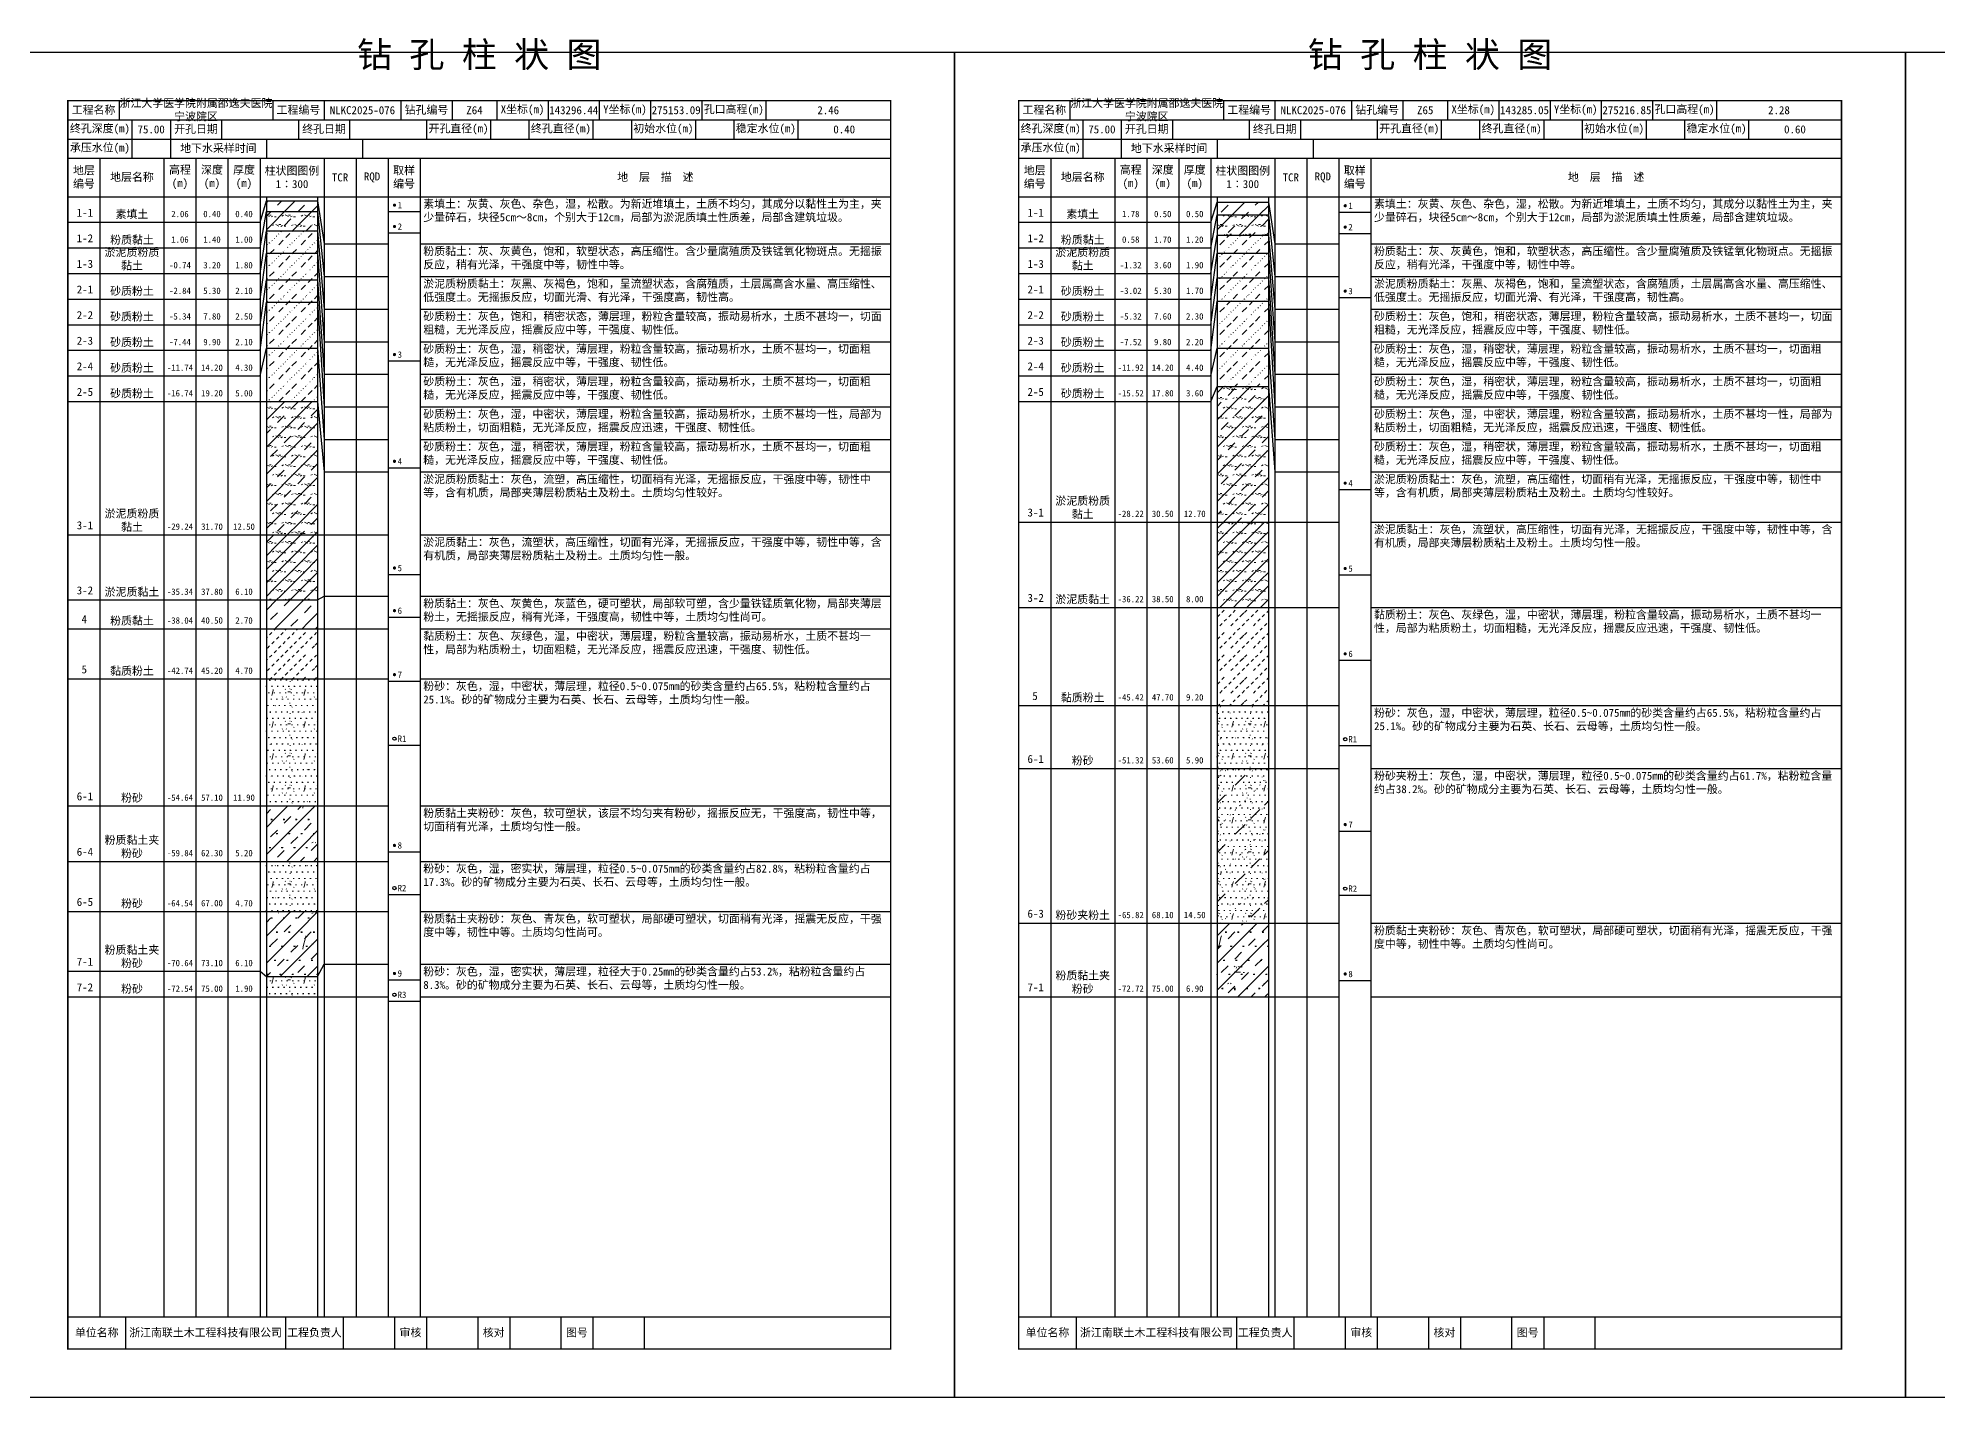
# Model space of a CAD drawing. Extents: x 297 to 65340, y 0 to 425.
# Drawn here: x 51392 to 51985, y 0 to 425 of the extents above; entities that cross this region are included whole.
import ezdxf
from ezdxf.enums import TextEntityAlignment as Align

# ---------------------------------------------------------------- set-up
doc = ezdxf.new("R2010")
doc.units = 0
doc.layers.get('0').update_dxf_attribs({"linetype": 'CONTINUOUS'})
doc.layers.add('FRAME', color=7, linetype='CONTINUOUS')
doc.layers.add('STRATUM', color=7, linetype='CONTINUOUS')
doc.layers.add('HATCH', color=7, linetype='CONTINUOUS', lineweight=13)
doc.styles.add('ST', font='')
doc.styles.get('ST').set_extended_font_data('SimSun')
pattern_1 = [(45, (0, 0), (-4.2426407, 4.2426407), [10, 0]), (45, (1.061, -3.182), (-2.12132034, 6.363961), [3, -3])]
pattern_2 = [(45, (0, 0), (-4.2426407, 4.2426407), [10, 0]), (45, (1.061, -3.182), (-2.12132034, 6.363961), [3, -3]), (26.565, (1.0741, -0.2536), (5.99982296, 5.99981224), [0.567, -12.849]), (0, (0.507, -0.2536), (0, 6), [0.567, -5.433]), (26.565, (-1.5813, 0), (5.99982296, 5.99981224), [0.567, -12.849]), (0, (-1.074, 0.2536), (0, 6), [0.567, -5.433]), (153.435, (0.5071, -0.2536), (-5.9998176, -5.36e-06), [1.134, -12.2826]), (26.565, (4.0741, 2.7464), (5.99982296, 5.99981224), [0.567, -12.849]), (0, (3.507, 2.7464), (0, 6), [0.567, -5.433]), (26.565, (1.4187, 3), (5.99982296, 5.99981224), [0.567, -12.849]), (0, (1.926, 3.2536), (0, 6), [0.567, -5.433]), (153.435, (3.5071, 2.7464), (-5.9998176, -5.36e-06), [1.134, -12.2826])]
pattern_3 = [(45.000006, (0, 0), (-7.3e-07, 6.99998237), [1.971956, -7.927535]), (45.000006, (2.813, 2.829), (-7.3e-07, 6.99998237), [1.99367, -7.905828]), (45.000006, (5.0675, 5.082), (-7.3e-07, 6.99998237), [1.813609, -8.085882]), (26.565052, (0, 3.5), (7.00000042, 7.00000017), [0.0965, -15.555976]), (36.869899, (0.7, 4.2), (6.999999835, 7.000000165), [0.197747, -34.802253]), (315.00001, (3.5, 6.976), (6.99998237, 1.2e-06), [0.033054, -9.866441]), (26.565052, (3.5, 0), (7.00000042, 7.00000017), [0.144749, -15.507727]), (26.565052, (4.2, 0.7), (7.00000042, 7.00000017), [0.10528, -15.547196]), (90.000004, (4.55, 1.05), (-7, -5e-07), [0.028767, -6.971233]), (26.565052, (4.9, 1.4), (7.00000042, 7.00000017), [0.091014, -31.213938]), (36.869899, (5.6, 2.1), (6.999999835, 7.000000165), [0.110692, -34.889308]), (45.000002, (6.3, 2.8), (-2.4e-07, 6.99998237), [0.109112, -9.790383]), (315.00001, (6.914, 3.548), (6.99998237, 1.2e-06), [0.033054, -9.866441]), (36.869898, (1.4, 4.9), (6.999999957, 7.000000043), [0.10224, -34.89776]), (53.130103, (2.1, 5.6), (13.999999763, 21.000000158), [0.134384, -34.865616]), (53.130103, (2.8, 6.3), (13.999999763, 21.000000158), [0.126246, -34.873754])]
pattern_4 = [(45, (0, 0), (-2.12132034, 2.12132034), [10, 0]), (26.565, (1.0741, -0.2536), (5.99982296, 5.99981224), [0.567, -12.849]), (0, (0.507, -0.2536), (0, 6), [0.567, -5.433]), (26.565, (-1.5813, 0), (5.99982296, 5.99981224), [0.567, -12.849]), (0, (-1.074, 0.2536), (0, 6), [0.567, -5.433]), (153.435, (0.5071, -0.2536), (-5.9998176, -5.36e-06), [1.134, -12.2826]), (26.565, (4.0741, 2.7464), (5.99982296, 5.99981224), [0.567, -12.849]), (0, (3.507, 2.7464), (0, 6), [0.567, -5.433]), (26.565, (1.4187, 3), (5.99982296, 5.99981224), [0.567, -12.849]), (0, (1.926, 3.2536), (0, 6), [0.567, -5.433]), (153.435, (3.5071, 2.7464), (-5.9998176, -5.36e-06), [1.134, -12.2826])]
pattern_5 = [(45.000005, (0, 0), (-6e-07, 6.99998237), [0.947297, -8.952198]), (45.000005, (1.4, 1.4), (-6e-07, 6.99998237), [0.986898, -8.912597]), (45.000005, (2.8, 2.8), (-6e-07, 6.99998237), [1.060182, -8.839313]), (45.000005, (4.2, 4.2), (-6e-07, 6.99998237), [0.949178, -8.950318]), (45.000005, (5.6, 5.6), (-6e-07, 6.99998237), [1.036501, -8.862994]), (45.000005, (3.5, 0), (-6e-07, 6.99998237), [1.013348, -8.886147]), (45.000005, (4.9, 1.4), (-6e-07, 6.99998237), [1.078956, -12.120371]), (45.000005, (6.3, 2.8), (-6e-07, 6.99998237), [0.998824, -8.900671]), (45.000003, (0.7, 4.2), (-3.7e-07, 6.99998237), [1.05533, -8.844165]), (45.000003, (2.1, 5.6), (-3.7e-07, 6.99998237), [1.036501, -8.862994])]
pattern_6 = [(82.875, (-0.8346, -1.206), (0.00036925, 10.000176442), [0.08929, -80.53371]), (143.13, (-0.7336, -1.2818), (-29.99996427, 20.00005359), [0.12627, -49.87373]), (172.875, (-0.5564, -1.304), (-70.000245666, 9.99966033), [0.17857, -80.44443]), (206.565, (-0.378, -1.2147), (-9.99970493, -9.99968706), [0.19954, -22.16046]), (243.435, (-0.2887, -1.0363), (8.93e-06, -9.999696), [0.19954, -22.16146]), (255.964, (-0.1994, -0.679), (-0.00020004, -9.99950129), [0.36813, -40.86287]), (255.964, (0.1106, 0.561), (-0.00020004, -9.99950129), [1.27838, -39.95262]), (255.964, (0.179, 0.835), (-0.00020004, -9.99950129), [0.28235, -40.94865]), (216.87, (0.3694, 1.0892), (-9.999982136, -10.000017864), [0.12627, -49.87373]), (243.435, (0.2683, 1.0135), (8.93e-06, -9.999696), [0.19954, -22.16146]), (206.565, (0.548, 1.1785), (-9.99970493, -9.99968706), [0.19954, -22.16046]), (172.875, (0.725, 1.1563), (-70.000245666, 9.99966033), [0.17857, -80.44443]), (143.13, (0.826, 1.0806), (-29.99996427, 20.00005359), [0.12627, -49.87373]), (82.875, (0.815, 0.992), (0.00036925, 10.000176442), [0.08929, -80.53371]), (0, (-0.33, 0.34), (0, 10), [0.89286, -9.10714]), (0, (0.025, 0), (1, 2), [0, -1.75]), (0, (0, 0.025), (1, 2), [0, -1.75]), (0, (0, 0), (1, 2), [0, -1.75]), (0, (-0.025, 0), (1, 2), [0, -1.75]), (0, (0, -0.025), (1, 2), [0, -1.75])]
pattern_7 = [(82.875, (-1.8361, -2.6533), (0.00081235, 22.00038817), [0.196438, -177.174162]), (143.13, (-1.614, -2.82), (-65.9999214, 44.0001179), [0.277794, -109.722206]), (172.875, (-1.224, -2.8687), (-154.00054047, 21.99925272), [0.392854, -176.977746]), (206.565, (-0.831, -2.672), (-21.9993508, -21.9993115), [0.438988, -48.753012]), (243.435, (-0.635, -2.28), (1.96e-05, -21.9993312), [0.438988, -48.755212]), (255.964, (-0.4387, -1.494), (-0.0004401, -21.99890283), [0.809886, -89.898314]), (255.964, (0.2434, 1.2344), (-0.0004401, -21.99890283), [2.812436, -87.895764]), (255.964, (0.394, 1.837), (-0.0004401, -21.99890283), [0.62117, -90.08703]), (216.87, (0.8126, 2.3963), (-21.9999607, -22.0000393), [0.277794, -109.722206]), (243.435, (0.59, 2.23), (1.96e-05, -21.9993312), [0.438988, -48.755212]), (206.565, (1.205, 2.593), (-21.9993508, -21.9993115), [0.438988, -48.753012]), (172.875, (1.595, 2.544), (-154.00054047, 21.99925272), [0.392854, -176.977746]), (143.13, (1.8173, 2.3772), (-65.9999214, 44.0001179), [0.277794, -109.722206]), (82.875, (1.793, 2.1823), (0.00081235, 22.00038817), [0.196438, -177.174162]), (0, (-0.725, 0.748), (0, 22), [1.964292, -20.035708]), (0, (0.055, 0), (2.2, 4.4), [0, -3.85]), (0, (0, 0.055), (2.2, 4.4), [0, -3.85]), (0, (0, 0), (2.2, 4.4), [0, -3.85]), (0, (-0.055, 0), (2.2, 4.4), [0, -3.85]), (0, (0, -0.055), (2.2, 4.4), [0, -3.85])]

# ---------------------------------------------------------------- blocks, each defined once
blk = doc.blocks.new('SolidCircle')
at = {"const_width": 0.5}
blk.add_lwpolyline([(-0.25, 0, 1), (0.25, 0, 1)], format="xyb", close=True, dxfattribs=at)

msp = doc.modelspace()

# ---------------------------------------------------------------- hatches: boundary and pattern name
at = {"layer": 'HATCH'}
h = msp.add_hatch(dxfattribs=at)
h.set_pattern_fill('FZNT', color=256, style=0)
h.set_pattern_definition(pattern_1)
h.paths.add_polyline_path([(51479, 373.67), (51463, 373.67), (51463, 370.33), (51479, 370.33)])
h = msp.add_hatch(dxfattribs=at)
h.set_pattern_fill('YNFNT', color=256, style=0)
h.set_pattern_definition(pattern_2)
h.paths.add_polyline_path([(51479, 370.33), (51463, 370.33), (51463, 364.33), (51479, 364.33)])
h = msp.add_hatch(dxfattribs=at)
h.set_pattern_fill('FZNT', color=256, style=0)
h.set_pattern_definition(pattern_1)
h.paths.add_polyline_path([(51776, 373.33), (51760, 373.33), (51760, 369.33), (51776, 369.33)])
h = msp.add_hatch(dxfattribs=at)
h.set_pattern_fill('YNFNT', color=256, style=0)
h.set_pattern_definition(pattern_2)
h.paths.add_polyline_path([(51776, 369.33), (51760, 369.33), (51760, 363), (51776, 363)])
h = msp.add_hatch(dxfattribs=at)
h.set_pattern_fill('SZFT', color=256, style=0)
h.set_pattern_definition(pattern_3)
h.paths.add_polyline_path([(51479, 364.33), (51463, 364.33), (51463, 357.33), (51479, 357.33)])
h = msp.add_hatch(dxfattribs=at)
h.set_pattern_fill('SZFT', color=256, style=0)
h.set_pattern_definition(pattern_3)
h.paths.add_polyline_path([(51776, 363), (51760, 363), (51760, 357.33), (51776, 357.33)])
h = msp.add_hatch(dxfattribs=at)
h.set_pattern_fill('SZFT', color=256, style=0)
h.set_pattern_definition(pattern_3)
h.paths.add_polyline_path([(51479, 357.33), (51463, 357.33), (51463, 349), (51479, 349)])
h = msp.add_hatch(dxfattribs=at)
h.set_pattern_fill('SZFT', color=256, style=0)
h.set_pattern_definition(pattern_3)
h.paths.add_polyline_path([(51776, 357.33), (51760, 357.33), (51760, 349.67), (51776, 349.67)])
h = msp.add_hatch(dxfattribs=at)
h.set_pattern_fill('SZFT', color=256, style=0)
h.set_pattern_definition(pattern_3)
h.paths.add_polyline_path([(51479, 349), (51463, 349), (51463, 342), (51479, 342)])
h = msp.add_hatch(dxfattribs=at)
h.set_pattern_fill('SZFT', color=256, style=0)
h.set_pattern_definition(pattern_3)
h.paths.add_polyline_path([(51776, 349.67), (51760, 349.67), (51760, 342.33), (51776, 342.33)])
h = msp.add_hatch(dxfattribs=at)
h.set_pattern_fill('SZFT', color=256, style=0)
h.set_pattern_definition(pattern_3)
h.paths.add_polyline_path([(51479, 342), (51463, 342), (51463, 327.67), (51479, 327.67)])
h = msp.add_hatch(dxfattribs=at)
h.set_pattern_fill('SZFT', color=256, style=0)
h.set_pattern_definition(pattern_3)
h.paths.add_polyline_path([(51776, 342.33), (51760, 342.33), (51760, 327.67), (51776, 327.67)])
h = msp.add_hatch(dxfattribs=at)
h.set_pattern_fill('SZFT', color=256, style=0)
h.set_pattern_definition(pattern_3)
h.paths.add_polyline_path([(51479, 327.67), (51463, 327.67), (51463, 311), (51479, 311)])
h = msp.add_hatch(dxfattribs=at)
h.set_pattern_fill('SZFT', color=256, style=0)
h.set_pattern_definition(pattern_3)
h.paths.add_polyline_path([(51776, 327.67), (51760, 327.67), (51760, 315.67), (51776, 315.67)])
h = msp.add_hatch(dxfattribs=at)
h.set_pattern_fill('YNFNT', color=256, style=0)
h.set_pattern_definition(pattern_2)
h.paths.add_polyline_path([(51776, 315.67), (51760, 315.67), (51760, 273.33), (51776, 273.33)])
h = msp.add_hatch(dxfattribs=at)
h.set_pattern_fill('YNFNT', color=256, style=0)
h.set_pattern_definition(pattern_2)
h.paths.add_polyline_path([(51479, 311), (51463, 311), (51463, 269.33), (51479, 269.33)])
h = msp.add_hatch(dxfattribs=at)
h.set_pattern_fill('YNNT', color=256, style=0)
h.set_pattern_definition(pattern_4)
h.paths.add_polyline_path([(51776, 273.33), (51760, 273.33), (51760, 246.67), (51776, 246.67)])
h = msp.add_hatch(dxfattribs=at)
h.set_pattern_fill('YNNT', color=256, style=0)
h.set_pattern_definition(pattern_4)
h.paths.add_polyline_path([(51479, 269.33), (51463, 269.33), (51463, 249), (51479, 249)])
h = msp.add_hatch(dxfattribs=at)
h.set_pattern_fill('FZNT', color=256, style=0)
h.set_pattern_definition(pattern_1)
h.paths.add_polyline_path([(51479, 249), (51463, 249), (51463, 240), (51479, 240)])
h = msp.add_hatch(dxfattribs=at)
h.set_pattern_fill('NZFT', color=256, style=0)
h.set_pattern_definition(pattern_5)
h.paths.add_polyline_path([(51776, 246.67), (51760, 246.67), (51760, 216), (51776, 216)])
h = msp.add_hatch(dxfattribs=at)
h.set_pattern_fill('NZFT', color=256, style=0)
h.set_pattern_definition(pattern_5)
h.paths.add_polyline_path([(51479, 240), (51463, 240), (51463, 224.33), (51479, 224.33)])
h = msp.add_hatch(dxfattribs=at)
h.set_pattern_fill('FS', color=256, style=0)
h.set_pattern_definition(pattern_6)
h.paths.add_polyline_path([(51479, 224.33), (51463, 224.33), (51463, 184.67), (51479, 184.67)])
h = msp.add_hatch(dxfattribs=at)
h.set_pattern_fill('FS', color=256, style=0)
h.set_pattern_definition(pattern_6)
h.paths.add_polyline_path([(51776, 216), (51760, 216), (51760, 196.33), (51776, 196.33)])
h = msp.add_hatch(dxfattribs=at)
h.set_pattern_fill('FS', color=256, style=0)
h.set_pattern_definition(pattern_6)
h.paths.add_polyline_path([(51776, 196.33), (51760, 196.33), (51760, 148), (51776, 148)])
h = msp.add_hatch(dxfattribs=at)
h.set_pattern_fill('SZFT', color=256, scale=2.2, style=0)
h.set_pattern_definition([(45.000006, (0, 0), (-1.6e-06, 15.3999612), [4.338303, -17.440577]), (45.000006, (6.188, 6.223), (-1.6e-06, 15.3999612), [4.386074, -17.3928216]), (45.000006, (11.148, 11.181), (-1.6e-06, 15.3999612), [3.98994, -17.7889404]), (26.565052, (0, 7.7), (15.4000009, 15.4000004), [0.2123, -34.223147]), (36.869899, (1.54, 9.24), (15.39999964, 15.40000036), [0.4350434, -76.5649566]), (315.00001, (7.7, 15.347), (15.3999612, 2.7e-06), [0.072719, -21.70617]), (26.565052, (7.7, 0), (15.4000009, 15.4000004), [0.318448, -34.1169994]), (26.565052, (9.24, 1.54), (15.4000009, 15.4000004), [0.231616, -34.203831]), (90.000004, (10.01, 2.31), (-15.4, -1e-06), [0.0632874, -15.3367126]), (26.565052, (10.78, 3.08), (15.4000009, 15.4000004), [0.200231, -68.670664]), (36.869899, (12.32, 4.62), (15.39999964, 15.40000036), [0.2435224, -76.7564776]), (45.000002, (13.86, 6.16), (-5e-07, 15.3999612), [0.2400464, -21.5388426]), (315.00001, (15.211, 7.805), (15.3999612, 2.7e-06), [0.072719, -21.70617]), (36.869898, (3.08, 10.78), (15.3999999, 15.4000001), [0.224928, -76.775072]), (53.130103, (4.62, 12.32), (30.79999948, 46.20000035), [0.295645, -76.704355]), (53.130103, (6.16, 13.86), (30.79999948, 46.20000035), [0.277741, -76.722259])])
h.paths.add_polyline_path([(51776, 196.33), (51760, 196.33), (51760, 148), (51776, 148)])
h = msp.add_hatch(dxfattribs=at)
h.set_pattern_fill('FZNT', color=256, style=0)
h.set_pattern_definition(pattern_1)
h.paths.add_polyline_path([(51479, 184.67), (51463, 184.67), (51463, 167.33), (51479, 167.33)])
h = msp.add_hatch(dxfattribs=at)
h.set_pattern_fill('FS', color=256, scale=2.2, style=0)
h.set_pattern_definition(pattern_7)
h.paths.add_polyline_path([(51479, 184.67), (51463, 184.67), (51463, 167.33), (51479, 167.33)])
h = msp.add_hatch(dxfattribs=at)
h.set_pattern_fill('FS', color=256, style=0)
h.set_pattern_definition(pattern_6)
h.paths.add_polyline_path([(51479, 167.33), (51463, 167.33), (51463, 151.67), (51479, 151.67)])
h = msp.add_hatch(dxfattribs=at)
h.set_pattern_fill('FZNT', color=256, style=0)
h.set_pattern_definition(pattern_1)
h.paths.add_polyline_path([(51479, 151.67), (51463, 151.67), (51463, 131.33), (51479, 131.33)])
h = msp.add_hatch(dxfattribs=at)
h.set_pattern_fill('FS', color=256, scale=2.2, style=0)
h.set_pattern_definition(pattern_7)
h.paths.add_polyline_path([(51479, 151.67), (51463, 151.67), (51463, 131.33), (51479, 131.33)])
h = msp.add_hatch(dxfattribs=at)
h.set_pattern_fill('FZNT', color=256, style=0)
h.set_pattern_definition(pattern_1)
h.paths.add_polyline_path([(51776, 148), (51760, 148), (51760, 125), (51776, 125)])
h = msp.add_hatch(dxfattribs=at)
h.set_pattern_fill('FS', color=256, scale=2.2, style=0)
h.set_pattern_definition(pattern_7)
h.paths.add_polyline_path([(51776, 148), (51760, 148), (51760, 125), (51776, 125)])
h = msp.add_hatch(dxfattribs=at)
h.set_pattern_fill('FS', color=256, style=0)
h.set_pattern_definition(pattern_6)
h.paths.add_polyline_path([(51479, 131.33), (51463, 131.33), (51463, 125), (51479, 125)])

# ---------------------------------------------------------------- linework, layer by layer
at = {"layer": 'FRAME', "color": 245, "linetype": 'Continuous'}
for points in [[(51381, 0), (51678, 0), (51678, 420), (51381, 420)], [(51678, 0), (51975, 0), (51975, 420), (51678, 420)], [(51975, 0), (52272, 0), (52272, 420), (51975, 420)]]:
    msp.add_lwpolyline(points, close=True, dxfattribs=at)
at = {"layer": 'FRAME', "linetype": 'Continuous', "const_width": 0.5}
for points in [[(51401, 15), (51658, 15), (51658, 405), (51401, 405)], [(51698, 15), (51955, 15), (51955, 405), (51698, 405)]]:
    msp.add_lwpolyline(points, close=True, dxfattribs=at)
at = {"layer": 'FRAME', "color": 0, "linetype": 'Continuous'}
for points in [[(51417, 405), (51417, 399)], [(51465, 405), (51465, 399)], [(51481, 405), (51481, 399)], [(51505, 405), (51505, 399)], [(51521, 405), (51521, 399)], [(51535, 405), (51535, 399)], [(51551, 405), (51551, 399)], [(51567, 405), (51567, 399)], [(51583, 405), (51583, 399)], [(51599, 405), (51599, 399)], [(51619, 405), (51619, 399)], [(51658, 405), (51658, 399)], [(51714, 405), (51714, 399)], [(51762, 405), (51762, 399)], [(51778, 405), (51778, 399)], [(51802, 405), (51802, 399)], [(51818, 405), (51818, 399)], [(51832, 405), (51832, 399)], [(51848, 405), (51848, 399)], [(51864, 405), (51864, 399)], [(51880, 405), (51880, 399)], [(51896, 405), (51896, 399)], [(51916, 405), (51916, 399)], [(51955, 405), (51955, 399)], [(51401, 399), (51658, 399)], [(51421, 399), (51421, 393)], [(51433, 399), (51433, 393)], [(51449, 399), (51449, 393)], [(51473, 399), (51473, 393)], [(51489, 399), (51489, 393)], [(51513, 399), (51513, 393)], [(51533, 399), (51533, 393)], [(51545, 399), (51545, 393)], [(51565, 399), (51565, 393)], [(51577, 399), (51577, 393)], [(51597, 399), (51597, 393)], [(51609, 399), (51609, 393)], [(51629, 399), (51629, 393)], [(51658, 399), (51658, 393)], [(51698, 399), (51955, 399)], [(51718, 399), (51718, 393)], [(51730, 399), (51730, 393)], [(51746, 399), (51746, 393)], [(51770, 399), (51770, 393)], [(51786, 399), (51786, 393)], [(51810, 399), (51810, 393)], [(51830, 399), (51830, 393)], [(51842, 399), (51842, 393)], [(51862, 399), (51862, 393)], [(51874, 399), (51874, 393)], [(51894, 399), (51894, 393)], [(51906, 399), (51906, 393)], [(51926, 399), (51926, 393)], [(51955, 399), (51955, 393)], [(51401, 393), (51658, 393)], [(51421, 393), (51421, 387)], [(51433, 393), (51433, 387)], [(51463, 393), (51463, 387)], [(51493, 393), (51493, 387)], [(51698, 393), (51955, 393)], [(51718, 393), (51718, 387)], [(51730, 393), (51730, 387)], [(51760, 393), (51760, 387)], [(51790, 393), (51790, 387)], [(51401, 387), (51658, 387)], [(51411, 387), (51411, 25)], [(51431, 387), (51431, 25)], [(51441, 387), (51441, 25)], [(51451, 387), (51451, 25)], [(51461, 387), (51461, 25)], [(51481, 387), (51481, 25)], [(51491, 387), (51491, 25)], [(51501, 387), (51501, 25)], [(51511, 387), (51511, 25)], [(51658, 387), (51658, 25)], [(51698, 387), (51955, 387)], [(51708, 387), (51708, 25)], [(51728, 387), (51728, 25)], [(51738, 387), (51738, 25)], [(51748, 387), (51748, 25)], [(51758, 387), (51758, 25)], [(51778, 387), (51778, 25)], [(51788, 387), (51788, 25)], [(51798, 387), (51798, 25)], [(51808, 387), (51808, 25)], [(51955, 387), (51955, 25)], [(51401, 375), (51658, 375)], [(51463, 375), (51463, 25)], [(51479, 375), (51479, 25)], [(51698, 375), (51955, 375)], [(51760, 375), (51760, 25)], [(51776, 375), (51776, 25)], [(51401, 25), (51658, 25)], [(51419, 25), (51419, 15)], [(51469, 25), (51469, 15)], [(51487, 25), (51487, 15)], [(51503, 25), (51503, 15)], [(51513, 25), (51513, 15)], [(51529, 25), (51529, 15)], [(51539, 25), (51539, 15)], [(51555, 25), (51555, 15)], [(51565, 25), (51565, 15)], [(51581, 25), (51581, 15)], [(51698, 25), (51955, 25)], [(51716, 25), (51716, 15)], [(51766, 25), (51766, 15)], [(51784, 25), (51784, 15)], [(51800, 25), (51800, 15)], [(51810, 25), (51810, 15)], [(51826, 25), (51826, 15)], [(51836, 25), (51836, 15)], [(51852, 25), (51852, 15)], [(51862, 25), (51862, 15)], [(51878, 25), (51878, 15)]]:
    msp.add_lwpolyline(points, dxfattribs=at)
at = {"layer": 'STRATUM', "linetype": 'Continuous'}
for points in [[(51461, 367), (51463, 373.67), (51479, 373.67), (51481, 360.23)], [(51461, 359), (51463, 370.33), (51479, 370.33), (51481, 350.06)], [(51501, 370.33), (51511, 370.33)], [(51758, 367), (51760, 373.33), (51776, 373.33), (51778, 360.23)], [(51758, 359), (51760, 369.33), (51776, 369.33), (51778, 350.06)], [(51798, 370.17), (51808, 370.17)], [(51401, 367), (51411, 367)], [(51411, 367), (51431, 367)], [(51431, 367), (51441, 367)], [(51441, 367), (51451, 367)], [(51451, 367), (51461, 367)], [(51461, 351), (51463, 364.33), (51479, 364.33), (51481, 339.88)], [(51501, 363.67), (51511, 363.67)], [(51698, 367), (51708, 367)], [(51708, 367), (51728, 367)], [(51728, 367), (51738, 367)], [(51738, 367), (51748, 367)], [(51748, 367), (51758, 367)], [(51758, 351), (51760, 363), (51776, 363), (51778, 339.88)], [(51798, 363.5), (51808, 363.5)], [(51401, 359), (51411, 359)], [(51411, 359), (51431, 359)], [(51431, 359), (51441, 359)], [(51441, 359), (51451, 359)], [(51451, 359), (51461, 359)], [(51461, 343), (51463, 357.33), (51479, 357.33), (51481, 329.7)], [(51481, 360.23), (51491, 360.23)], [(51491, 360.23), (51501, 360.23)], [(51511, 360.23), (51658, 360.23)], [(51698, 359), (51708, 359)], [(51708, 359), (51728, 359)], [(51728, 359), (51738, 359)], [(51738, 359), (51748, 359)], [(51748, 359), (51758, 359)], [(51758, 343), (51760, 357.33), (51776, 357.33), (51778, 329.7)], [(51778, 360.23), (51788, 360.23)], [(51788, 360.23), (51798, 360.23)], [(51808, 360.23), (51955, 360.23)], [(51401, 351), (51411, 351)], [(51411, 351), (51431, 351)], [(51431, 351), (51441, 351)], [(51441, 351), (51451, 351)], [(51451, 351), (51461, 351)], [(51481, 350.06), (51491, 350.06)], [(51491, 350.06), (51501, 350.06)], [(51511, 350.06), (51658, 350.06)], [(51698, 351), (51708, 351)], [(51708, 351), (51728, 351)], [(51728, 351), (51738, 351)], [(51738, 351), (51748, 351)], [(51748, 351), (51758, 351)], [(51778, 350.06), (51788, 350.06)], [(51788, 350.06), (51798, 350.06)], [(51808, 350.06), (51955, 350.06)], [(51461, 335), (51463, 349), (51479, 349), (51481, 319.53)], [(51758, 335), (51760, 349.67), (51776, 349.67), (51778, 319.53)], [(51401, 343), (51411, 343)], [(51411, 343), (51431, 343)], [(51431, 343), (51441, 343)], [(51441, 343), (51451, 343)], [(51451, 343), (51461, 343)], [(51461, 327), (51463, 342), (51479, 342), (51481, 309.35)], [(51481, 339.88), (51491, 339.88)], [(51491, 339.88), (51501, 339.88)], [(51511, 339.88), (51658, 339.88)], [(51698, 343), (51708, 343)], [(51708, 343), (51728, 343)], [(51728, 343), (51738, 343)], [(51738, 343), (51748, 343)], [(51748, 343), (51758, 343)], [(51758, 327), (51760, 342.33), (51776, 342.33), (51778, 309.35)], [(51778, 339.88), (51788, 339.88)], [(51788, 339.88), (51798, 339.88)], [(51798, 343.5), (51808, 343.5)], [(51808, 339.88), (51955, 339.88)], [(51401, 335), (51411, 335)], [(51411, 335), (51431, 335)], [(51431, 335), (51441, 335)], [(51441, 335), (51451, 335)], [(51451, 335), (51461, 335)], [(51698, 335), (51708, 335)], [(51708, 335), (51728, 335)], [(51728, 335), (51738, 335)], [(51738, 335), (51748, 335)], [(51748, 335), (51758, 335)], [(51401, 327), (51411, 327)], [(51411, 327), (51431, 327)], [(51431, 327), (51441, 327)], [(51441, 327), (51451, 327)], [(51451, 327), (51461, 327)], [(51461, 319), (51463, 327.67), (51479, 327.67), (51481, 299.17)], [(51481, 329.7), (51491, 329.7)], [(51491, 329.7), (51501, 329.7)], [(51511, 329.7), (51658, 329.7)], [(51698, 327), (51708, 327)], [(51708, 327), (51728, 327)], [(51728, 327), (51738, 327)], [(51738, 327), (51748, 327)], [(51748, 327), (51758, 327)], [(51758, 319), (51760, 327.67), (51776, 327.67), (51778, 299.17)], [(51778, 329.7), (51788, 329.7)], [(51788, 329.7), (51798, 329.7)], [(51808, 329.7), (51955, 329.7)], [(51501, 323.67), (51511, 323.67)], [(51401, 319), (51411, 319)], [(51411, 319), (51431, 319)], [(51431, 319), (51441, 319)], [(51441, 319), (51451, 319)], [(51451, 319), (51461, 319)], [(51481, 319.53), (51491, 319.53)], [(51491, 319.53), (51501, 319.53)], [(51511, 319.53), (51658, 319.53)], [(51698, 319), (51708, 319)], [(51708, 319), (51728, 319)], [(51728, 319), (51738, 319)], [(51738, 319), (51748, 319)], [(51748, 319), (51758, 319)], [(51758, 311), (51760, 315.67), (51776, 315.67), (51778, 289)], [(51778, 319.53), (51788, 319.53)], [(51788, 319.53), (51798, 319.53)], [(51808, 319.53), (51955, 319.53)], [(51401, 311), (51411, 311)], [(51411, 311), (51431, 311)], [(51431, 311), (51441, 311)], [(51441, 311), (51451, 311)], [(51451, 311), (51461, 311)], [(51461, 311), (51463, 311), (51479, 311), (51481, 289)], [(51481, 309.35), (51491, 309.35)], [(51491, 309.35), (51501, 309.35)], [(51511, 309.35), (51658, 309.35)], [(51698, 311), (51708, 311)], [(51708, 311), (51728, 311)], [(51728, 311), (51738, 311)], [(51738, 311), (51748, 311)], [(51748, 311), (51758, 311)], [(51778, 309.35), (51788, 309.35)], [(51788, 309.35), (51798, 309.35)], [(51808, 309.35), (51955, 309.35)], [(51481, 299.17), (51491, 299.17)], [(51491, 299.17), (51501, 299.17)], [(51511, 299.17), (51658, 299.17)], [(51778, 299.17), (51788, 299.17)], [(51788, 299.17), (51798, 299.17)], [(51808, 299.17), (51955, 299.17)], [(51481, 289), (51491, 289)], [(51491, 289), (51501, 289)], [(51501, 290.33), (51511, 290.33)], [(51511, 289), (51658, 289)], [(51778, 289), (51788, 289)], [(51788, 289), (51798, 289)], [(51808, 289), (51955, 289)], [(51798, 283.5), (51808, 283.5)], [(51698, 273.33), (51708, 273.33)], [(51708, 273.33), (51728, 273.33)], [(51728, 273.33), (51738, 273.33)], [(51738, 273.33), (51748, 273.33)], [(51748, 273.33), (51758, 273.33)], [(51758, 273.33), (51760, 273.33), (51776, 273.33), (51778, 273.33)], [(51778, 273.33), (51788, 273.33)], [(51788, 273.33), (51798, 273.33)], [(51808, 273.33), (51955, 273.33)], [(51401, 269.33), (51411, 269.33)], [(51411, 269.33), (51431, 269.33)], [(51431, 269.33), (51441, 269.33)], [(51441, 269.33), (51451, 269.33)], [(51451, 269.33), (51461, 269.33)], [(51461, 269.33), (51463, 269.33), (51479, 269.33), (51481, 269.33)], [(51481, 269.33), (51491, 269.33)], [(51491, 269.33), (51501, 269.33)], [(51511, 269.33), (51658, 269.33)], [(51501, 257), (51511, 257)], [(51798, 256.83), (51808, 256.83)], [(51461, 249), (51463, 249), (51479, 249), (51481, 250.18)], [(51481, 250.18), (51491, 250.18)], [(51491, 250.18), (51501, 250.18)], [(51511, 250.18), (51658, 250.18)], [(51401, 249), (51411, 249)], [(51411, 249), (51431, 249)], [(51431, 249), (51441, 249)], [(51441, 249), (51451, 249)], [(51451, 249), (51461, 249)], [(51501, 243.67), (51511, 243.67)], [(51698, 246.67), (51708, 246.67)], [(51708, 246.67), (51728, 246.67)], [(51728, 246.67), (51738, 246.67)], [(51738, 246.67), (51748, 246.67)], [(51748, 246.67), (51758, 246.67)], [(51758, 246.67), (51760, 246.67), (51776, 246.67), (51778, 246.67)], [(51778, 246.67), (51788, 246.67)], [(51788, 246.67), (51798, 246.67)], [(51808, 246.67), (51955, 246.67)], [(51401, 240), (51411, 240)], [(51411, 240), (51431, 240)], [(51431, 240), (51441, 240)], [(51441, 240), (51451, 240)], [(51451, 240), (51461, 240)], [(51461, 240), (51463, 240), (51479, 240), (51481, 240)], [(51481, 240), (51491, 240)], [(51491, 240), (51501, 240)], [(51511, 240), (51658, 240)], [(51798, 230.17), (51808, 230.17)], [(51401, 224.33), (51411, 224.33)], [(51411, 224.33), (51431, 224.33)], [(51431, 224.33), (51441, 224.33)], [(51441, 224.33), (51451, 224.33)], [(51451, 224.33), (51461, 224.33)], [(51461, 224.33), (51463, 224.33), (51479, 224.33), (51481, 224.33)], [(51481, 224.33), (51491, 224.33)], [(51491, 224.33), (51501, 224.33)], [(51501, 223.67), (51511, 223.67)], [(51511, 224.33), (51658, 224.33)], [(51698, 216), (51708, 216)], [(51708, 216), (51728, 216)], [(51728, 216), (51738, 216)], [(51738, 216), (51748, 216)], [(51748, 216), (51758, 216)], [(51758, 216), (51760, 216), (51776, 216), (51778, 216)], [(51778, 216), (51788, 216)], [(51788, 216), (51798, 216)], [(51808, 216), (51955, 216)], [(51501, 203.67), (51511, 203.67)], [(51798, 203.5), (51808, 203.5)], [(51698, 196.33), (51708, 196.33)], [(51708, 196.33), (51728, 196.33)], [(51728, 196.33), (51738, 196.33)], [(51738, 196.33), (51748, 196.33)], [(51748, 196.33), (51758, 196.33)], [(51758, 196.33), (51760, 196.33), (51776, 196.33), (51778, 196.33)], [(51778, 196.33), (51788, 196.33)], [(51788, 196.33), (51798, 196.33)], [(51808, 196.33), (51955, 196.33)], [(51401, 184.67), (51411, 184.67)], [(51411, 184.67), (51431, 184.67)], [(51431, 184.67), (51441, 184.67)], [(51441, 184.67), (51451, 184.67)], [(51451, 184.67), (51461, 184.67)], [(51461, 184.67), (51463, 184.67), (51479, 184.67), (51481, 184.67)], [(51481, 184.67), (51491, 184.67)], [(51491, 184.67), (51501, 184.67)], [(51511, 184.67), (51658, 184.67)], [(51798, 176.83), (51808, 176.83)], [(51401, 167.33), (51411, 167.33)], [(51411, 167.33), (51431, 167.33)], [(51431, 167.33), (51441, 167.33)], [(51441, 167.33), (51451, 167.33)], [(51451, 167.33), (51461, 167.33)], [(51461, 167.33), (51463, 167.33), (51479, 167.33), (51481, 167.33)], [(51481, 167.33), (51491, 167.33)], [(51491, 167.33), (51501, 167.33)], [(51501, 170.33), (51511, 170.33)], [(51511, 167.33), (51658, 167.33)], [(51501, 157), (51511, 157)], [(51798, 156.83), (51808, 156.83)], [(51401, 151.67), (51411, 151.67)], [(51411, 151.67), (51431, 151.67)], [(51431, 151.67), (51441, 151.67)], [(51441, 151.67), (51451, 151.67)], [(51451, 151.67), (51461, 151.67)], [(51461, 151.67), (51463, 151.67), (51479, 151.67), (51481, 151.67)], [(51481, 151.67), (51491, 151.67)], [(51491, 151.67), (51501, 151.67)], [(51511, 151.67), (51658, 151.67)], [(51698, 148), (51708, 148)], [(51708, 148), (51728, 148)], [(51728, 148), (51738, 148)], [(51738, 148), (51748, 148)], [(51748, 148), (51758, 148)], [(51758, 148), (51760, 148), (51776, 148), (51778, 148)], [(51778, 148), (51788, 148)], [(51788, 148), (51798, 148)], [(51808, 148), (51955, 148)], [(51401, 133), (51411, 133)], [(51411, 133), (51431, 133)], [(51431, 133), (51441, 133)], [(51441, 133), (51451, 133)], [(51451, 133), (51461, 133)], [(51461, 133), (51463, 131.33), (51479, 131.33), (51481, 135.18)], [(51481, 135.18), (51491, 135.18)], [(51491, 135.18), (51501, 135.18)], [(51511, 135.18), (51658, 135.18)], [(51401, 125), (51411, 125)], [(51411, 125), (51431, 125)], [(51431, 125), (51441, 125)], [(51441, 125), (51451, 125)], [(51451, 125), (51461, 125)], [(51461, 125), (51463, 125), (51479, 125), (51481, 125)], [(51481, 125), (51491, 125)], [(51491, 125), (51501, 125)], [(51501, 130.33), (51511, 130.33)], [(51511, 125), (51658, 125)], [(51698, 125), (51708, 125)], [(51708, 125), (51728, 125)], [(51728, 125), (51738, 125)], [(51738, 125), (51748, 125)], [(51748, 125), (51758, 125)], [(51758, 125), (51760, 125), (51776, 125), (51778, 125)], [(51778, 125), (51788, 125)], [(51788, 125), (51798, 125)], [(51798, 130.17), (51808, 130.17)], [(51808, 125), (51955, 125)], [(51501, 123.67), (51511, 123.67)]]:
    msp.add_lwpolyline(points, dxfattribs=at)
at = {"layer": 'STRATUM'}
for centre in [(51503, 205.67), (51800, 205.5), (51503, 159), (51800, 158.83), (51503, 125.67)]:
    msp.add_circle(centre, 0.5, dxfattribs=at)

# ---------------------------------------------------------------- block references
for p in [(51503, 372.33), (51800, 372.17), (51503, 365.67), (51800, 365.5), (51800, 345.5), (51503, 325.67), (51503, 292.33), (51800, 285.5), (51503, 259), (51800, 258.83), (51503, 245.67), (51800, 232.17), (51503, 225.67), (51800, 178.83), (51503, 172.33), (51503, 132.33), (51800, 132.17)]:
    msp.add_blockref('SolidCircle', p, dxfattribs=at)

# ---------------------------------------------------------------- texts
at = {"layer": 'FRAME', "style": 'ST'}
for p in [(51529.5, 413), (51826.5, 413)]:
    msp.add_text('钻 孔 柱 状 图', height=8, dxfattribs=at).set_placement(p, align=Align.BOTTOM_CENTER)
at = {"layer": 'FRAME', "char_height": 2.5, "attachment_point": 5, "style": 'ST'}
for s, insert, width in [('工程名称', (51409, 402), 16), ('浙江大学医学院附属邵逸夫医院宁波院区', (51441, 402), 48), ('工程编号', (51473, 402), 16), ('钻孔编号', (51513, 402), 16), ('X坐标(m)', (51543, 402), 16), ('Y坐标(m)', (51575, 402), 16), ('孔口高程(m)', (51609, 402), 20), ('工程名称', (51706, 402), 16), ('浙江大学医学院附属邵逸夫医院宁波院区', (51738, 402), 48), ('工程编号', (51770, 402), 16), ('钻孔编号', (51810, 402), 16), ('X坐标(m)', (51840, 402), 16), ('Y坐标(m)', (51872, 402), 16), ('孔口高程(m)', (51906, 402), 20), ('终孔深度(m)', (51411, 396), 20), ('开孔日期', (51441, 396), 16), ('终孔日期', (51481, 396), 16), ('NLKC2025-076', (51493, 402), 24), ('开孔直径(m)', (51523, 396), 20), ('Z64', (51528, 402), 14), ('终孔直径(m)', (51555, 396), 20), ('143296.44', (51559, 402), 16), ('初始水位(m)', (51587, 396), 20), ('275153.09', (51591, 402), 16), ('稳定水位(m)', (51619, 396), 20), ('2.46', (51638.5, 402), 39), ('终孔深度(m)', (51708, 396), 20), ('开孔日期', (51738, 396), 16), ('终孔日期', (51778, 396), 16), ('NLKC2025-076', (51790, 402), 24), ('开孔直径(m)', (51820, 396), 20), ('Z65', (51825, 402), 14), ('终孔直径(m)', (51852, 396), 20), ('143285.05', (51856, 402), 16), ('初始水位(m)', (51884, 396), 20), ('275216.85', (51888, 402), 16), ('稳定水位(m)', (51916, 396), 20), ('2.28', (51935.5, 402), 39), ('承压水位(m)', (51411, 390), 20), ('75.00', (51427, 396), 12), ('地下水采样时间', (51448, 390), 30), ('0.40', (51643.5, 396), 29), ('承压水位(m)', (51708, 390), 20), ('75.00', (51724, 396), 12), ('地下水采样时间', (51745, 390), 30), ('0.60', (51940.5, 396), 29), ('地层编号', (51406, 381), 10), ('地层名称', (51421, 381), 20), ('高程\\P(m)', (51436, 381), 10), ('深度\\P(m)', (51446, 381), 10), ('厚度\\P(m)', (51456, 381), 10), ('柱状图图例\\P1∶300', (51471, 381), 20), ('TCR', (51486, 381), 10), ('RQD', (51496, 381), 10), ('取样编号', (51506, 381), 10), ('地  层  描  述', (51584.5, 381), 147), ('地层编号', (51703, 381), 10), ('地层名称', (51718, 381), 20), ('高程\\P(m)', (51733, 381), 10), ('深度\\P(m)', (51743, 381), 10), ('厚度\\P(m)', (51753, 381), 10), ('柱状图图例\\P1∶300', (51768, 381), 20), ('TCR', (51783, 381), 10), ('RQD', (51793, 381), 10), ('取样编号', (51803, 381), 10), ('地  层  描  述', (51881.5, 381), 147), ('单位名称', (51410, 20), 18), ('浙江南联土木工程科技有限公司', (51444, 20), 50), ('工程负责人', (51478, 20), 18), ('审核', (51508, 20), 10), ('核对', (51534, 20), 10), ('图号', (51560, 20), 10), ('单位名称', (51707, 20), 18), ('浙江南联土木工程科技有限公司', (51741, 20), 50), ('工程负责人', (51775, 20), 18), ('审核', (51805, 20), 10), ('核对', (51831, 20), 10), ('图号', (51857, 20), 10)]:
    msp.add_mtext(s, dxfattribs=dict(at, insert=insert, width=width))
at = {"layer": 'STRATUM', "style": 'ST'}
for s, height, p in [('1-1', 2.5, (51403.75, 370)), ('1', 2, (51504, 372.33)), ('1-1', 2.5, (51700.75, 370)), ('1', 2, (51801, 372.17)), ('1-2', 2.5, (51403.75, 362)), ('2', 2, (51504, 365.67)), ('1-2', 2.5, (51700.75, 362)), ('2', 2, (51801, 365.5)), ('1-3', 2.5, (51403.75, 354)), ('1-3', 2.5, (51700.75, 354)), ('2-1', 2.5, (51403.75, 346)), ('2-1', 2.5, (51700.75, 346)), ('3', 2, (51801, 345.5)), ('2-2', 2.5, (51403.75, 338)), ('2-2', 2.5, (51700.75, 338)), ('2-3', 2.5, (51403.75, 330)), ('3', 2, (51504, 325.67)), ('2-3', 2.5, (51700.75, 330)), ('2-4', 2.5, (51403.75, 322)), ('2-4', 2.5, (51700.75, 322)), ('2-5', 2.5, (51403.75, 314)), ('2-5', 2.5, (51700.75, 314)), ('4', 2, (51504, 292.33)), ('4', 2, (51801, 285.5)), ('3-1', 2.5, (51403.75, 272.33)), ('3-1', 2.5, (51700.75, 276.33)), ('5', 2, (51504, 259)), ('5', 2, (51801, 258.83)), ('3-2', 2.5, (51403.75, 252)), ('3-2', 2.5, (51700.75, 249.67)), ('4', 2.5, (51405.25, 243)), ('6', 2, (51504, 245.67)), ('6', 2, (51801, 232.17)), ('5', 2.5, (51405.25, 227.33)), ('7', 2, (51504, 225.67)), ('5', 2.5, (51702.25, 219)), ('R1', 2, (51504, 205.67)), ('R1', 2, (51801, 205.5)), ('6-1', 2.5, (51700.75, 199.33)), ('6-1', 2.5, (51403.75, 187.67)), ('7', 2, (51801, 178.83)), ('8', 2, (51504, 172.33)), ('6-4', 2.5, (51403.75, 170.33)), ('6-5', 2.5, (51403.75, 154.67)), ('R2', 2, (51504, 159)), ('R2', 2, (51801, 158.83)), ('6-3', 2.5, (51700.75, 151)), ('7-1', 2.5, (51403.75, 136)), ('9', 2, (51504, 132.33)), ('8', 2, (51801, 132.17)), ('7-2', 2.5, (51403.75, 128)), ('R3', 2, (51504, 125.67)), ('7-1', 2.5, (51700.75, 128))]:
    msp.add_text(s, height=height, dxfattribs=at).set_placement(p, align=Align.MIDDLE_LEFT)
for s, p in [('2.06', (51436, 368)), ('0.40', (51446, 368)), ('0.40', (51456, 368)), ('1.78', (51733, 368)), ('0.50', (51743, 368)), ('0.50', (51753, 368)), ('1.06', (51436, 360)), ('1.40', (51446, 360)), ('1.00', (51456, 360)), ('0.58', (51733, 360)), ('1.70', (51743, 360)), ('1.20', (51753, 360)), ('-0.74', (51436, 352)), ('3.20', (51446, 352)), ('1.80', (51456, 352)), ('-1.32', (51733, 352)), ('3.60', (51743, 352)), ('1.90', (51753, 352)), ('-2.84', (51436, 344)), ('5.30', (51446, 344)), ('2.10', (51456, 344)), ('-3.02', (51733, 344)), ('5.30', (51743, 344)), ('1.70', (51753, 344)), ('-5.34', (51436, 336)), ('7.80', (51446, 336)), ('2.50', (51456, 336)), ('-5.32', (51733, 336)), ('7.60', (51743, 336)), ('2.30', (51753, 336)), ('-7.44', (51436, 328)), ('9.90', (51446, 328)), ('2.10', (51456, 328)), ('-7.52', (51733, 328)), ('9.80', (51743, 328)), ('2.20', (51753, 328)), ('-11.74', (51436, 320)), ('14.20', (51446, 320)), ('4.30', (51456, 320)), ('-11.92', (51733, 320)), ('14.20', (51743, 320)), ('4.40', (51753, 320)), ('-16.74', (51436, 312)), ('19.20', (51446, 312)), ('5.00', (51456, 312)), ('-15.52', (51733, 312)), ('17.80', (51743, 312)), ('3.60', (51753, 312)), ('-29.24', (51436, 270.33)), ('31.70', (51446, 270.33)), ('12.50', (51456, 270.33)), ('-28.22', (51733, 274.33)), ('30.50', (51743, 274.33)), ('12.70', (51753, 274.33)), ('-35.34', (51436, 250)), ('37.80', (51446, 250)), ('6.10', (51456, 250)), ('-36.22', (51733, 247.67)), ('38.50', (51743, 247.67)), ('8.00', (51753, 247.67)), ('-38.04', (51436, 241)), ('40.50', (51446, 241)), ('2.70', (51456, 241)), ('-42.74', (51436, 225.33)), ('45.20', (51446, 225.33)), ('4.70', (51456, 225.33)), ('-45.42', (51733, 217)), ('47.70', (51743, 217)), ('9.20', (51753, 217)), ('-51.32', (51733, 197.33)), ('53.60', (51743, 197.33)), ('5.90', (51753, 197.33)), ('-54.64', (51436, 185.67)), ('57.10', (51446, 185.67)), ('11.90', (51456, 185.67)), ('-59.84', (51436, 168.33)), ('62.30', (51446, 168.33)), ('5.20', (51456, 168.33)), ('-64.54', (51436, 152.67)), ('67.00', (51446, 152.67)), ('4.70', (51456, 152.67)), ('-65.82', (51733, 149)), ('68.10', (51743, 149)), ('14.50', (51753, 149)), ('-70.64', (51436, 134)), ('73.10', (51446, 134)), ('6.10', (51456, 134)), ('-72.54', (51436, 126)), ('75.00', (51446, 126)), ('1.90', (51456, 126)), ('-72.72', (51733, 126)), ('75.00', (51743, 126)), ('6.90', (51753, 126))]:
    msp.add_text(s, height=2, dxfattribs=at).set_placement(p, align=Align.BOTTOM_CENTER)
at = {"layer": 'STRATUM', "char_height": 2.5, "style": 'ST'}
for s, insert, width, attachment_point in [('素填土：灰黄、灰色、杂色，湿，松散。为新近堆填土，土质不均匀，其成分以黏性土为主，夹少量碎石，块径5cm～8cm，个别大于12cm，局部为淤泥质填土性质差，局部含建筑垃圾。', (51512, 374), 146, 1), ('素填土：灰黄、灰色、杂色，湿，松散。为新近堆填土，土质不均匀，其成分以黏性土为主，夹少量碎石，块径5cm～8cm，个别大于12cm，局部为淤泥质填土性质差，局部含建筑垃圾。', (51809, 374), 146, 1), ('素填土', (51421, 368), 20, 8), ('素填土', (51718, 368), 20, 8), ('粉质黏土', (51421, 360), 20, 8), ('粉质黏土', (51718, 360), 20, 8), ('淤泥质粉质黏土', (51421, 352), 20, 8), ('粉质黏土：灰、灰黄色，饱和，软塑状态，高压缩性。含少量腐殖质及铁锰氧化物斑点。无摇振反应，稍有光泽，干强度中等，韧性中等。', (51512, 359.23), 146, 1), ('淤泥质粉质黏土', (51718, 352), 20, 8), ('粉质黏土：灰、灰黄色，饱和，软塑状态，高压缩性。含少量腐殖质及铁锰氧化物斑点。无摇振反应，稍有光泽，干强度中等，韧性中等。', (51809, 359.23), 146, 1), ('砂质粉土', (51421, 344), 20, 8), ('淤泥质粉质黏土：灰黑、灰褐色，饱和，呈流塑状态，含腐殖质，土层属高含水量、高压缩性、低强度土。无摇振反应，切面光滑、有光泽，干强度高，韧性高。', (51512, 349.06), 146, 1), ('砂质粉土', (51718, 344), 20, 8), ('淤泥质粉质黏土：灰黑、灰褐色，饱和，呈流塑状态，含腐殖质，土层属高含水量、高压缩性、低强度土。无摇振反应，切面光滑、有光泽，干强度高，韧性高。', (51809, 349.06), 146, 1), ('砂质粉土', (51421, 336), 20, 8), ('砂质粉土：灰色，饱和，稍密状态，薄层理，粉粒含量较高，振动易析水，土质不甚均一，切面粗糙，无光泽反应，摇震反应中等，干强度、韧性低。', (51512, 338.88), 146, 1), ('砂质粉土', (51718, 336), 20, 8), ('砂质粉土：灰色，饱和，稍密状态，薄层理，粉粒含量较高，振动易析水，土质不甚均一，切面粗糙，无光泽反应，摇震反应中等，干强度、韧性低。', (51809, 338.88), 146, 1), ('砂质粉土', (51421, 328), 20, 8), ('砂质粉土：灰色，湿，稍密状，薄层理，粉粒含量较高，振动易析水，土质不甚均一，切面粗糙，无光泽反应，摇震反应中等，干强度、韧性低。', (51512, 328.7), 146, 1), ('砂质粉土', (51718, 328), 20, 8), ('砂质粉土：灰色，湿，稍密状，薄层理，粉粒含量较高，振动易析水，土质不甚均一，切面粗糙，无光泽反应，摇震反应中等，干强度、韧性低。', (51809, 328.7), 146, 1), ('砂质粉土', (51421, 320), 20, 8), ('砂质粉土', (51718, 320), 20, 8), ('砂质粉土', (51421, 312), 20, 8), ('砂质粉土：灰色，湿，稍密状，薄层理，粉粒含量较高，振动易析水，土质不甚均一，切面粗糙，无光泽反应，摇震反应中等，干强度、韧性低。', (51512, 318.53), 146, 1), ('砂质粉土', (51718, 312), 20, 8), ('砂质粉土：灰色，湿，稍密状，薄层理，粉粒含量较高，振动易析水，土质不甚均一，切面粗糙，无光泽反应，摇震反应中等，干强度、韧性低。', (51809, 318.53), 146, 1), ('砂质粉土：灰色，湿，中密状，薄层理，粉粒含量较高，振动易析水，土质不甚均一性，局部为粘质粉土，切面粗糙，无光泽反应，摇震反应迅速，干强度、韧性低。', (51512, 308.35), 146, 1), ('砂质粉土：灰色，湿，中密状，薄层理，粉粒含量较高，振动易析水，土质不甚均一性，局部为粘质粉土，切面粗糙，无光泽反应，摇震反应迅速，干强度、韧性低。', (51809, 308.35), 146, 1), ('砂质粉土：灰色，湿，稍密状，薄层理，粉粒含量较高，振动易析水，土质不甚均一，切面粗糙，无光泽反应，摇震反应中等，干强度、韧性低。', (51512, 298.17), 146, 1), ('砂质粉土：灰色，湿，稍密状，薄层理，粉粒含量较高，振动易析水，土质不甚均一，切面粗糙，无光泽反应，摇震反应中等，干强度、韧性低。', (51809, 298.17), 146, 1), ('淤泥质粉质黏土：灰色，流塑，高压缩性，切面稍有光泽，无摇振反应，干强度中等，韧性中等，含有机质，局部夹薄层粉质粘土及粉土。土质均匀性较好。', (51512, 288), 146, 1), ('淤泥质粉质黏土：灰色，流塑，高压缩性，切面稍有光泽，无摇振反应，干强度中等，韧性中等，含有机质，局部夹薄层粉质粘土及粉土。土质均匀性较好。', (51809, 288), 146, 1), ('淤泥质粉质黏土', (51718, 274.33), 20, 8), ('淤泥质粉质黏土', (51421, 270.33), 20, 8), ('淤泥质黏土：灰色，流塑状，高压缩性，切面有光泽，无摇振反应，干强度中等，韧性中等，含有机质，局部夹薄层粉质粘土及粉土。土质均匀性一般。', (51512, 268.33), 146, 1), ('淤泥质黏土：灰色，流塑状，高压缩性，切面有光泽，无摇振反应，干强度中等，韧性中等，含有机质，局部夹薄层粉质粘土及粉土。土质均匀性一般。', (51809, 272.33), 146, 1), ('淤泥质黏土', (51421, 250), 20, 8), ('粉质黏土：灰色、灰黄色，灰蓝色，硬可塑状，局部软可塑，含少量铁锰质氧化物，局部夹薄层粉土，无摇振反应，稍有光泽，干强度高，韧性中等，土质均匀性尚可。', (51512, 249.18), 146, 1), ('淤泥质黏土', (51718, 247.67), 20, 8), ('粉质黏土', (51421, 241), 20, 8), ('黏质粉土：灰色、灰绿色，湿，中密状，薄层理，粉粒含量较高，振动易析水，土质不甚均一性，局部为粘质粉土，切面粗糙，无光泽反应，摇震反应迅速，干强度、韧性低。', (51809, 245.67), 146, 1), ('黏质粉土：灰色、灰绿色，湿，中密状，薄层理，粉粒含量较高，振动易析水，土质不甚均一性，局部为粘质粉土，切面粗糙，无光泽反应，摇震反应迅速，干强度、韧性低。', (51512, 239), 146, 1), ('黏质粉土', (51421, 225.33), 20, 8), ('粉砂：灰色，湿，中密状，薄层理，粒径0.5~0.075mm的砂类含量约占65.5%，粘粉粒含量约占25.1%。砂的矿物成分主要为石英、长石、云母等，土质均匀性一般。', (51512, 223.33), 146, 1), ('黏质粉土', (51718, 217), 20, 8), ('粉砂：灰色，湿，中密状，薄层理，粒径0.5~0.075mm的砂类含量约占65.5%，粘粉粒含量约占25.1%。砂的矿物成分主要为石英、长石、云母等，土质均匀性一般。', (51809, 215), 146, 1), ('粉砂', (51718, 197.33), 20, 8), ('粉砂夹粉土：灰色，湿，中密状，薄层理，粒径0.5~0.075mm的砂类含量约占61.7%，粘粉粒含量约占38.2%。砂的矿物成分主要为石英、长石、云母等，土质均匀性一般。', (51809, 195.33), 146, 1), ('粉砂', (51421, 185.67), 20, 8), ('粉质黏土夹粉砂：灰色，软可塑状，该层不均匀夹有粉砂，摇振反应无，干强度高，韧性中等，切面稍有光泽，土质均匀性一般。', (51512, 183.67), 146, 1), ('粉质黏土夹粉砂', (51421, 168.33), 20, 8), ('粉砂：灰色，湿，密实状，薄层理，粒径0.5~0.075mm的砂类含量约占82.8%，粘粉粒含量约占17.3%。砂的矿物成分主要为石英、长石、云母等，土质均匀性一般。', (51512, 166.33), 146, 1), ('粉砂', (51421, 152.67), 20, 8), ('粉质黏土夹粉砂：灰色、青灰色，软可塑状，局部硬可塑状，切面稍有光泽，摇震无反应，干强度中等，韧性中等。土质均匀性尚可。', (51512, 150.67), 146, 1), ('粉砂夹粉土', (51718, 149), 20, 8), ('粉质黏土夹粉砂：灰色、青灰色，软可塑状，局部硬可塑状，切面稍有光泽，摇震无反应，干强度中等，韧性中等。土质均匀性尚可。', (51809, 147), 146, 1), ('粉质黏土夹粉砂', (51421, 134), 20, 8), ('粉砂：灰色，湿，密实状，薄层理，粒径大于0.25mm的砂类含量约占53.2%，粘粉粒含量约占8.3%。砂的矿物成分主要为石英、长石、云母等，土质均匀性一般。', (51512, 134.18), 146, 1), ('粉质黏土夹粉砂', (51718, 126), 20, 8), ('粉砂', (51421, 126), 20, 8)]:
    msp.add_mtext(s, dxfattribs=dict(at, insert=insert, width=width, attachment_point=attachment_point))

doc.saveas('drawing.dxf')
